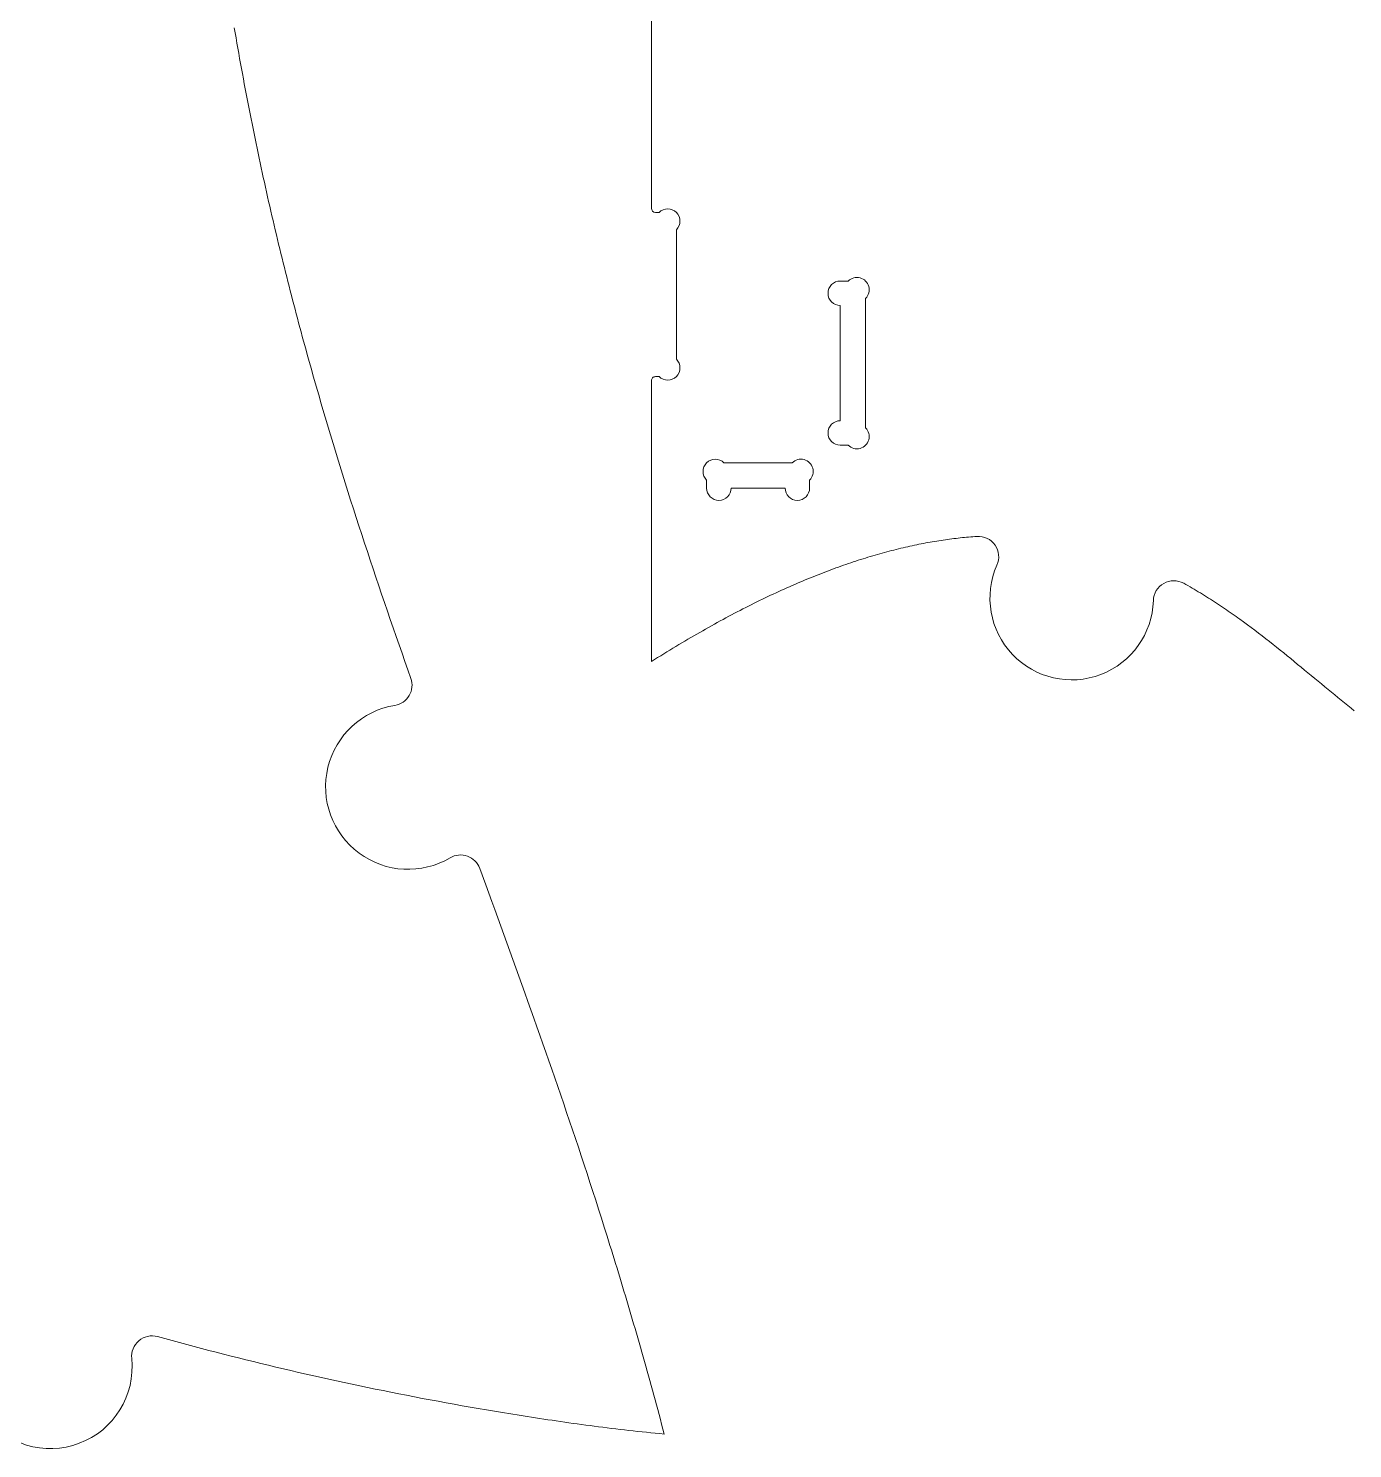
# Model space of a CAD drawing. Header units: millimetres. Extents: x 10 to 1334, y -723 to -10.
# Drawn here: x 334.2 to 658.2, y -723.3 to -375.6 of the extents above; entities that cross this region are included whole.
import ezdxf

# ---------------------------------------------------------------- set-up
doc = ezdxf.new("R2010")
doc.units = ezdxf.units.MM
doc.layers.add('Cut', color=7, linetype='Continuous', lineweight=0)

msp = doc.modelspace()

# ---------------------------------------------------------------- linework, layer by layer
at = {"layer": 'Cut'}
for points in [[(658.583197, -542.691509), (657.793669, -542.05176), (657.000997, -541.407991), (656.205174, -540.76025), (655.406198, -540.108585), (654.604063, -539.453044), (653.798766, -538.793676), (652.990301, -538.130527), (652.178665, -537.463646), (651.363853, -536.793082), (650.545862, -536.118881), (649.724685, -535.441092), (648.900303, -534.759798), (648.072597, -534.075287), (647.241412, -533.387921), (646.406594, -532.698063), (645.567989, -532.006074), (644.725443, -531.312318), (643.878801, -530.617156), (643.027909, -529.920952), (642.172614, -529.224066), (641.31276, -528.526861), (640.448193, -527.8297), (639.57876, -527.132945), (638.704306, -526.436959), (637.824677, -525.742103), (636.939719, -525.04874), (636.049276, -524.357232), (635.153197, -523.667942), (634.251324, -522.981232), (633.343506, -522.297463), (632.429587, -521.617), (631.509414, -520.940203), (630.582831, -520.267435), (630.117088, -519.932675), (629.649685, -519.599058), (629.180603, -519.26663), (628.709822, -518.935435), (628.237323, -518.605519), (627.763087, -518.276928), (627.287094, -517.949706), (626.809326, -517.623899), (626.329763, -517.299553), (625.848385, -516.976711), (625.365174, -516.655421), (624.880109, -516.335726), (624.393173, -516.017673), (623.904346, -515.701306), (623.413607, -515.386671), (622.920939, -515.073814), (622.426321, -514.762779), (621.929735, -514.453611), (621.431161, -514.146357), (620.93058, -513.841061), (620.427972, -513.537768), (619.923319, -513.236525), (619.416601, -512.937375), (618.907799, -512.640365), (618.396893, -512.34554), (617.883864, -512.052945), (617.368694, -511.762625), (616.851361, -511.474626, 0.5615095542), (609.433009, -515.701688, -1.2151723326), (571.15507, -507.010855, 0.5644714232), (566.244534, -499.997613), (565.741978, -500.033018), (565.237775, -500.07108), (564.731921, -500.111813), (564.224409, -500.155229), (563.715234, -500.201341), (563.20439, -500.250163), (562.691871, -500.301708), (562.177672, -500.355989), (561.661787, -500.413019), (561.144212, -500.472812), (560.624939, -500.535381), (560.103963, -500.600738), (559.58128, -500.668897), (559.056882, -500.739872), (558.530766, -500.813675), (558.002924, -500.890319), (557.473351, -500.969818), (556.942043, -501.052185), (556.408992, -501.137434), (555.874194, -501.225576), (555.337644, -501.316626), (554.799334, -501.410597), (554.25926, -501.507501), (553.717416, -501.607353), (553.173797, -501.710164), (552.628396, -501.815949), (552.081209, -501.924721), (551.53223, -502.036492), (550.981452, -502.151276), (550.428871, -502.269087), (549.874481, -502.389936), (549.318276, -502.513838), (548.76025, -502.640806), (548.200399, -502.770853), (547.638716, -502.903991), (547.075195, -503.040235), (546.509832, -503.179597), (545.942621, -503.322091), (545.373555, -503.46773), (544.802629, -503.616526), (544.229839, -503.768493), (543.655177, -503.923645), (543.078639, -504.081995), (542.500219, -504.243555), (541.919911, -504.408338), (541.33771, -504.576359), (540.753609, -504.74763), (540.167604, -504.922165), (539.579689, -505.099976), (538.989859, -505.281076), (538.398106, -505.46548), (537.804427, -505.6532), (537.208815, -505.844249), (536.611265, -506.03864), (536.011771, -506.236388), (535.410327, -506.437504), (534.806929, -506.642002), (534.20157, -506.849895), (533.594244, -507.061197), (532.984947, -507.27592), (532.373672, -507.494078), (531.760413, -507.715684), (531.145167, -507.940751), (530.527925, -508.169292), (529.908684, -508.401321), (529.287437, -508.636851), (528.664179, -508.875894), (528.038905, -509.118464), (527.411607, -509.364575), (526.782282, -509.614239), (526.150923, -509.867469), (525.517525, -510.12428), (524.882082, -510.384683), (524.244589, -510.648692), (523.605039, -510.916321), (522.963428, -511.187582), (522.319749, -511.462489), (521.673998, -511.741055), (521.026168, -512.023293), (520.376254, -512.309216), (519.72425, -512.598837), (519.070151, -512.89217), (518.413951, -513.189228), (517.755644, -513.490023), (517.095225, -513.79457), (516.432688, -514.102881), (515.768028, -514.41497), (515.101238, -514.730849), (514.432314, -515.050532), (513.76125, -515.374032), (513.08804, -515.701362), (512.412678, -516.032536), (511.73516, -516.367567), (511.055479, -516.706467), (510.373629, -517.04925), (509.689605, -517.395929), (509.003402, -517.746517), (508.315014, -518.101028), (507.624435, -518.459475), (506.931659, -518.821871), (506.236682, -519.188228), (505.539497, -519.558561), (504.840099, -519.932882), (504.138482, -520.311205), (503.43464, -520.693543), (502.728569, -521.079908), (502.020262, -521.470315), (501.309713, -521.864776), (500.596918, -522.263304), (499.88187, -522.665913), (499.164564, -523.072616), (498.444995, -523.483427), (497.723156, -523.898357), (496.999042, -524.317421), (496.272648, -524.740631), (495.543967, -525.168001), (494.812995, -525.599544), (494.079725, -526.035273), (493.344152, -526.475202), (492.606271, -526.919343), (491.866076, -527.367709), (491.12356, -527.820315), (490.37872, -528.277173), (489.631548, -528.738295), (488.882039, -529.203697), (488.130189, -529.67339), (487.37599, -530.147387), (486.619438, -530.625703), (486.619438, -461.87584, -0.4142135624), (487.619436, -460.875842), (488.476785, -460.875842, 1), (492.719426, -456.633201), (492.719426, -424.918564, 1), (488.476785, -420.675923), (487.619436, -420.675923, -0.4142135266), (486.619438, -419.675925), (486.619438, -282.176201, -0.4142137157)], [(384.558591, -375.459686), (384.770973, -376.719994), (384.985258, -377.977672), (385.201415, -379.232715), (385.419412, -380.485111), (385.639217, -381.734854), (385.860798, -382.981935), (386.084123, -384.226345), (386.30916, -385.468076), (386.535877, -386.707119), (386.764242, -387.943467), (386.994224, -389.177109), (387.225789, -390.408039), (387.458907, -391.636248), (387.693552, -392.861735), (387.929716, -394.084518), (388.167391, -395.304614), (388.406567, -396.522042), (388.647237, -397.736819), (388.889392, -398.948964), (389.133025, -400.158495), (389.378127, -401.36543), (389.62469, -402.569787), (389.872706, -403.771584), (390.122167, -404.97084), (390.373064, -406.167571), (390.625389, -407.361797), (390.879134, -408.553536), (391.134291, -409.742805), (391.390852, -410.929623), (391.648809, -412.114008), (391.908152, -413.295977), (392.168875, -414.47555), (392.430968, -415.652744), (392.694424, -416.827577), (392.959235, -418.000067), (393.225392, -419.170232), (393.492887, -420.338091), (393.761712, -421.503662), (394.031859, -422.666962), (394.303319, -423.828011), (394.576085, -424.986825), (394.850148, -426.143423), (395.1255, -427.297823), (395.402132, -428.450043), (395.680038, -429.600101), (395.959207, -430.748016), (396.239633, -431.893805), (396.521307, -433.037487), (396.80422, -434.17908), (397.088366, -435.318601), (397.373734, -436.456069), (397.660318, -437.591502), (397.948109, -438.724918), (398.237099, -439.856335), (398.527279, -440.985772), (398.818642, -442.113246), (399.111179, -443.238775), (399.404882, -444.362378), (399.699744, -445.484072), (399.995754, -446.603876), (400.292907, -447.721808), (400.591192, -448.837886), (400.890603, -449.952128), (401.191131, -451.064551), (401.492767, -452.175176), (401.795504, -453.284018), (402.099334, -454.391097), (402.404247, -455.49643), (402.710236, -456.600036), (403.32541, -458.802138), (403.94479, -460.997548), (404.568309, -463.186409), (405.195903, -465.368868), (405.827506, -467.545069), (406.463053, -469.715157), (407.102477, -471.879275), (407.745713, -474.03757), (408.392697, -476.190186), (409.043361, -478.337268), (409.697641, -480.47896), (410.355472, -482.615408), (411.016787, -484.746756), (411.681521, -486.873148), (412.349608, -488.99473), (413.020984, -491.111647), (413.695582, -493.224042), (414.373337, -495.332062), (415.054183, -497.43585), (415.738055, -499.535552), (416.424888, -501.631312), (417.114615, -503.723276), (417.807172, -505.811587), (418.502492, -507.89639), (419.20051, -509.977831), (419.901161, -512.056055), (420.604379, -514.131205), (421.310099, -516.203427), (422.018254, -518.272865), (422.72878, -520.339665), (423.441611, -522.40397), (424.156681, -524.465927), (424.873925, -526.525679), (425.593278, -528.583371), (426.314673, -530.639149), (427.038045, -532.693156), (427.763329, -534.745538, -0.4676291375), (423.853107, -541.349018, 1.2059442215), (437.374053, -578.67748, -0.4689696944), (444.613759, -581.26567), (446.087251, -585.299032), (446.824357, -587.318662), (447.561621, -589.340439), (448.298981, -591.364501), (449.036375, -593.390984), (449.773741, -595.420023), (450.511019, -597.451756), (451.248145, -599.486318), (451.985059, -601.523847), (452.721698, -603.564478), (453.458001, -605.608348), (454.193906, -607.655594), (454.929351, -609.706351), (455.664275, -611.760756), (456.398616, -613.818945), (457.132312, -615.881055), (457.865301, -617.947223), (458.597522, -620.017584), (459.328913, -622.092275), (460.059412, -624.171432), (460.788957, -626.255192), (461.517487, -628.343691), (462.24494, -630.437066), (462.971255, -632.535453), (463.696368, -634.638988), (464.420219, -636.747807), (465.142747, -638.862048), (465.863888, -640.981846), (466.583582, -643.107338), (467.301766, -645.23866), (468.01838, -647.375949), (468.733361, -649.519341), (469.446647, -651.668972), (470.158178, -653.824978), (470.86789, -655.987497), (471.575722, -658.156665), (472.281613, -660.332617), (472.985501, -662.515491), (473.687324, -664.705422), (474.38702, -666.902548), (475.084528, -669.107003), (475.779786, -671.318926), (476.126552, -672.42773), (476.472732, -673.538452), (476.818318, -674.651109), (477.163304, -675.765717), (477.50768, -676.882295), (477.851441, -678.000859), (478.194576, -679.121426), (478.53708, -680.244013), (478.878944, -681.368637), (479.220161, -682.495315), (479.560723, -683.624065), (479.900621, -684.754903), (480.239849, -685.887846), (480.578399, -687.022912), (480.916263, -688.160118), (481.253433, -689.299479), (481.589902, -690.441015), (481.925661, -691.584741), (482.260704, -692.730675), (482.595021, -693.878833), (482.928607, -695.029233), (483.261453, -696.181892), (483.59355, -697.336827), (483.924893, -698.494055), (484.255472, -699.653593), (484.58528, -700.815457), (484.91431, -701.979666), (485.242553, -703.146236), (485.570002, -704.315184), (485.896649, -705.486527), (486.222487, -706.660283), (486.547508, -707.836468), (486.871704, -709.015099), (487.195067, -710.196193), (487.517589, -711.379768), (487.839264, -712.565841), (488.160083, -713.754428), (488.480038, -714.945547), (488.799122, -716.139214), (489.117327, -717.335447), (489.434646, -718.534262), (489.75107, -719.735678), (488.657527, -719.631432), (487.567471, -719.524875), (486.480849, -719.416047), (485.397608, -719.304986), (484.317696, -719.191732), (483.24106, -719.076324), (482.167647, -718.9588), (481.097405, -718.839199), (480.030281, -718.717562), (478.966222, -718.593926), (477.905175, -718.468332), (476.847088, -718.340817), (475.791907, -718.211421), (474.739582, -718.080183), (473.690057, -717.947142), (472.643282, -717.812337), (471.599202, -717.675808), (470.557766, -717.537592), (469.518921, -717.39773), (468.482614, -717.25626), (467.448792, -717.113222), (466.417402, -716.968654), (465.388393, -716.822595), (464.36171, -716.675085), (463.337302, -716.526162), (462.315116, -716.375866), (461.295098, -716.224236), (460.277197, -716.071311), (459.26136, -715.917129), (458.247533, -715.76173), (457.235665, -715.605153), (456.225702, -715.447437), (455.217591, -715.288621), (454.211281, -715.128743), (452.203857, -714.805956), (450.203174, -714.479237), (448.209141, -714.148602), (446.221672, -713.814062), (444.240681, -713.475627), (442.266083, -713.133309), (440.297792, -712.787117), (438.335722, -712.437062), (436.379789, -712.083154), (434.429905, -711.725405), (432.485986, -711.363823), (430.547945, -710.998421), (428.615698, -710.629208), (426.689159, -710.256194), (424.768242, -709.879391), (422.852861, -709.498809), (420.942932, -709.114458), (419.038367, -708.726348), (417.139082, -708.334491), (415.244991, -707.938896), (413.356009, -707.539575), (411.472049, -707.136537), (409.593027, -706.729793), (407.718856, -706.319353), (405.849451, -705.905229), (403.984726, -705.48743), (402.124596, -705.065967), (400.268975, -704.640851), (398.417778, -704.212091), (396.570918, -703.779699), (394.728311, -703.343684), (392.88987, -702.904058), (391.05551, -702.460831), (389.225146, -702.014013), (387.398692, -701.563615), (385.576061, -701.109647), (383.757169, -700.652119), (381.941931, -700.191043), (380.130259, -699.726429), (378.322069, -699.258286), (376.517275, -698.786627), (374.715792, -698.31146), (372.917534, -697.832797), (371.122414, -697.350648), (369.330349, -696.865023), (367.541251, -696.375933), (365.755036, -695.883389, 0.5285458069), (359.447597, -701.220748, -1.5081410743), (324.202607, -690.478285, 0.5290967064)]]:
    msp.add_lwpolyline(points, format="xyb", dxfattribs=at)
for points in [[(539.019333, -441.71853, 1), (534.776692, -437.475889), (532.819345, -437.475889, 1), (532.819345, -443.475889), (532.819345, -471.675809, 1), (532.819345, -477.675809), (534.776692, -477.675809, 1), (539.019333, -473.433168)], [(504.362052, -481.9758, 1), (500.119411, -486.218441), (500.119411, -488.175788, 1), (506.119411, -488.175788), (519.31936, -488.175788, 1), (525.31936, -488.175788), (525.31936, -486.218441, 1), (521.076719, -481.9758)]]:
    msp.add_lwpolyline(points, format="xyb", close=True, dxfattribs=at)

doc.saveas('drawing.dxf')
